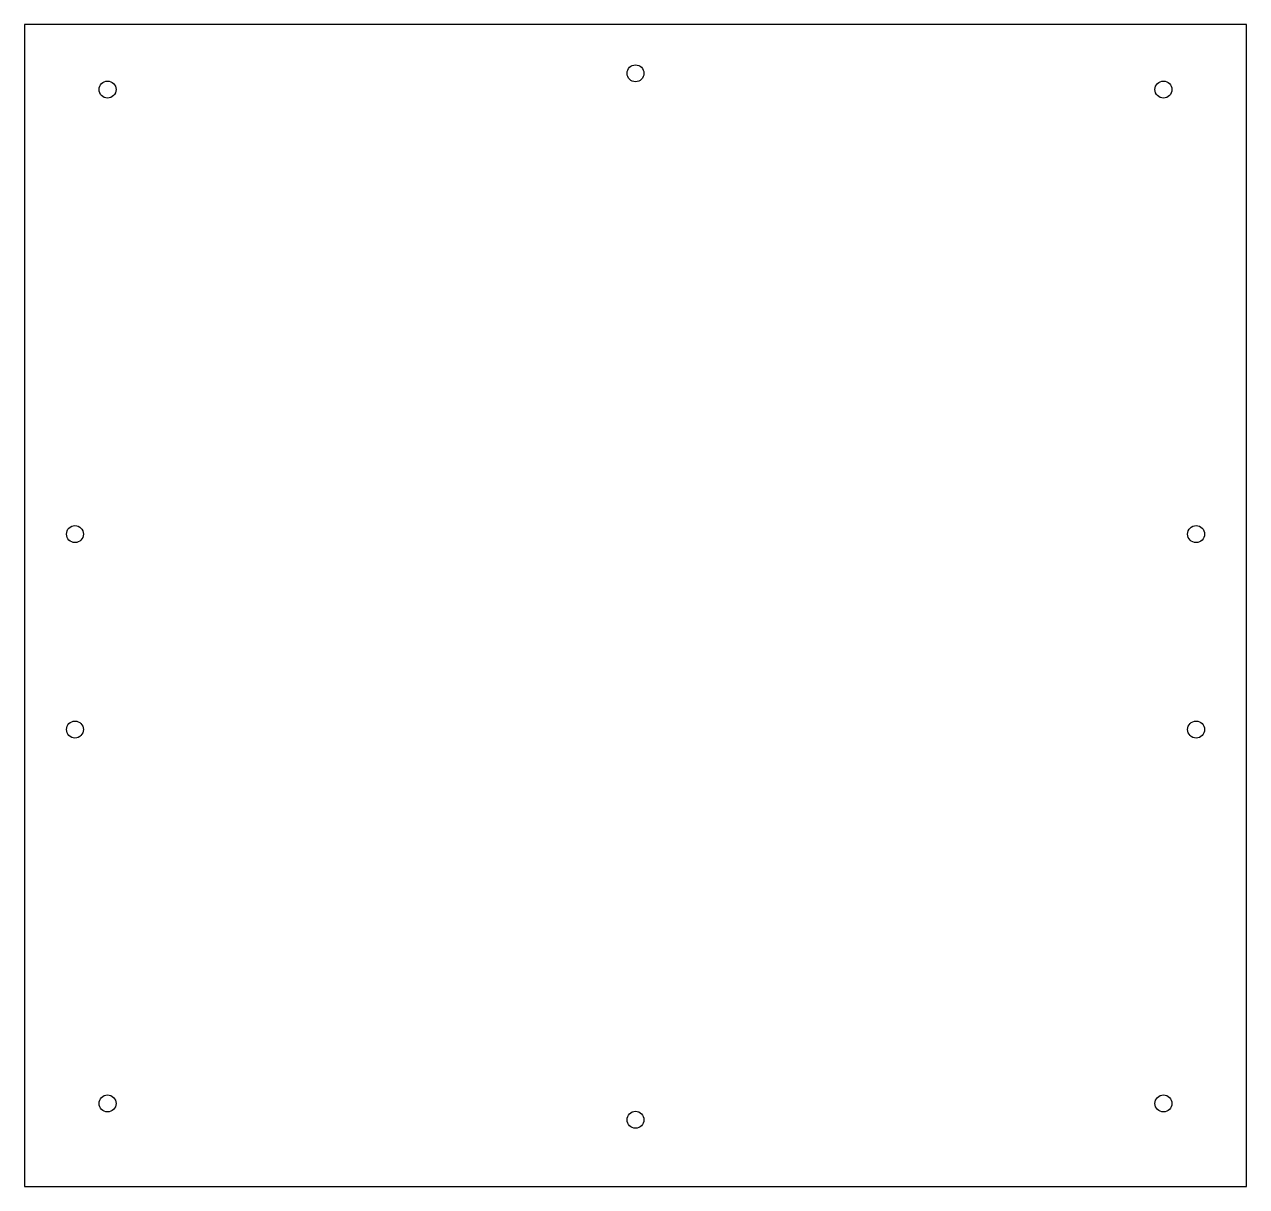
# Model space of a CAD drawing. Header units: millimetres. Extents: x -187 to 188, y -183 to 174.
import ezdxf

# ---------------------------------------------------------------- set-up
doc = ezdxf.new("R2010")
doc.units = ezdxf.units.MM
doc.layers.get('0').update_dxf_attribs({"linetype": 'CONTINUOUS'})

msp = doc.modelspace()

# ---------------------------------------------------------------- linework, layer by layer
msp.add_lwpolyline([(187.5, -182.5), (187.5, 174.15), (-187.49, 174.15), (-187.49, -182.5)], close=True)
for centre in [(0, 159.15), (-161.99, 154.15), (162, 154.15), (-171.99, 17.75), (172, 17.75), (-171.99, -42.25), (172, -42.25), (-161.99, -157), (162, -157), (0, -162)]:
    msp.add_circle(centre, 2.6)

doc.saveas('drawing.dxf')
